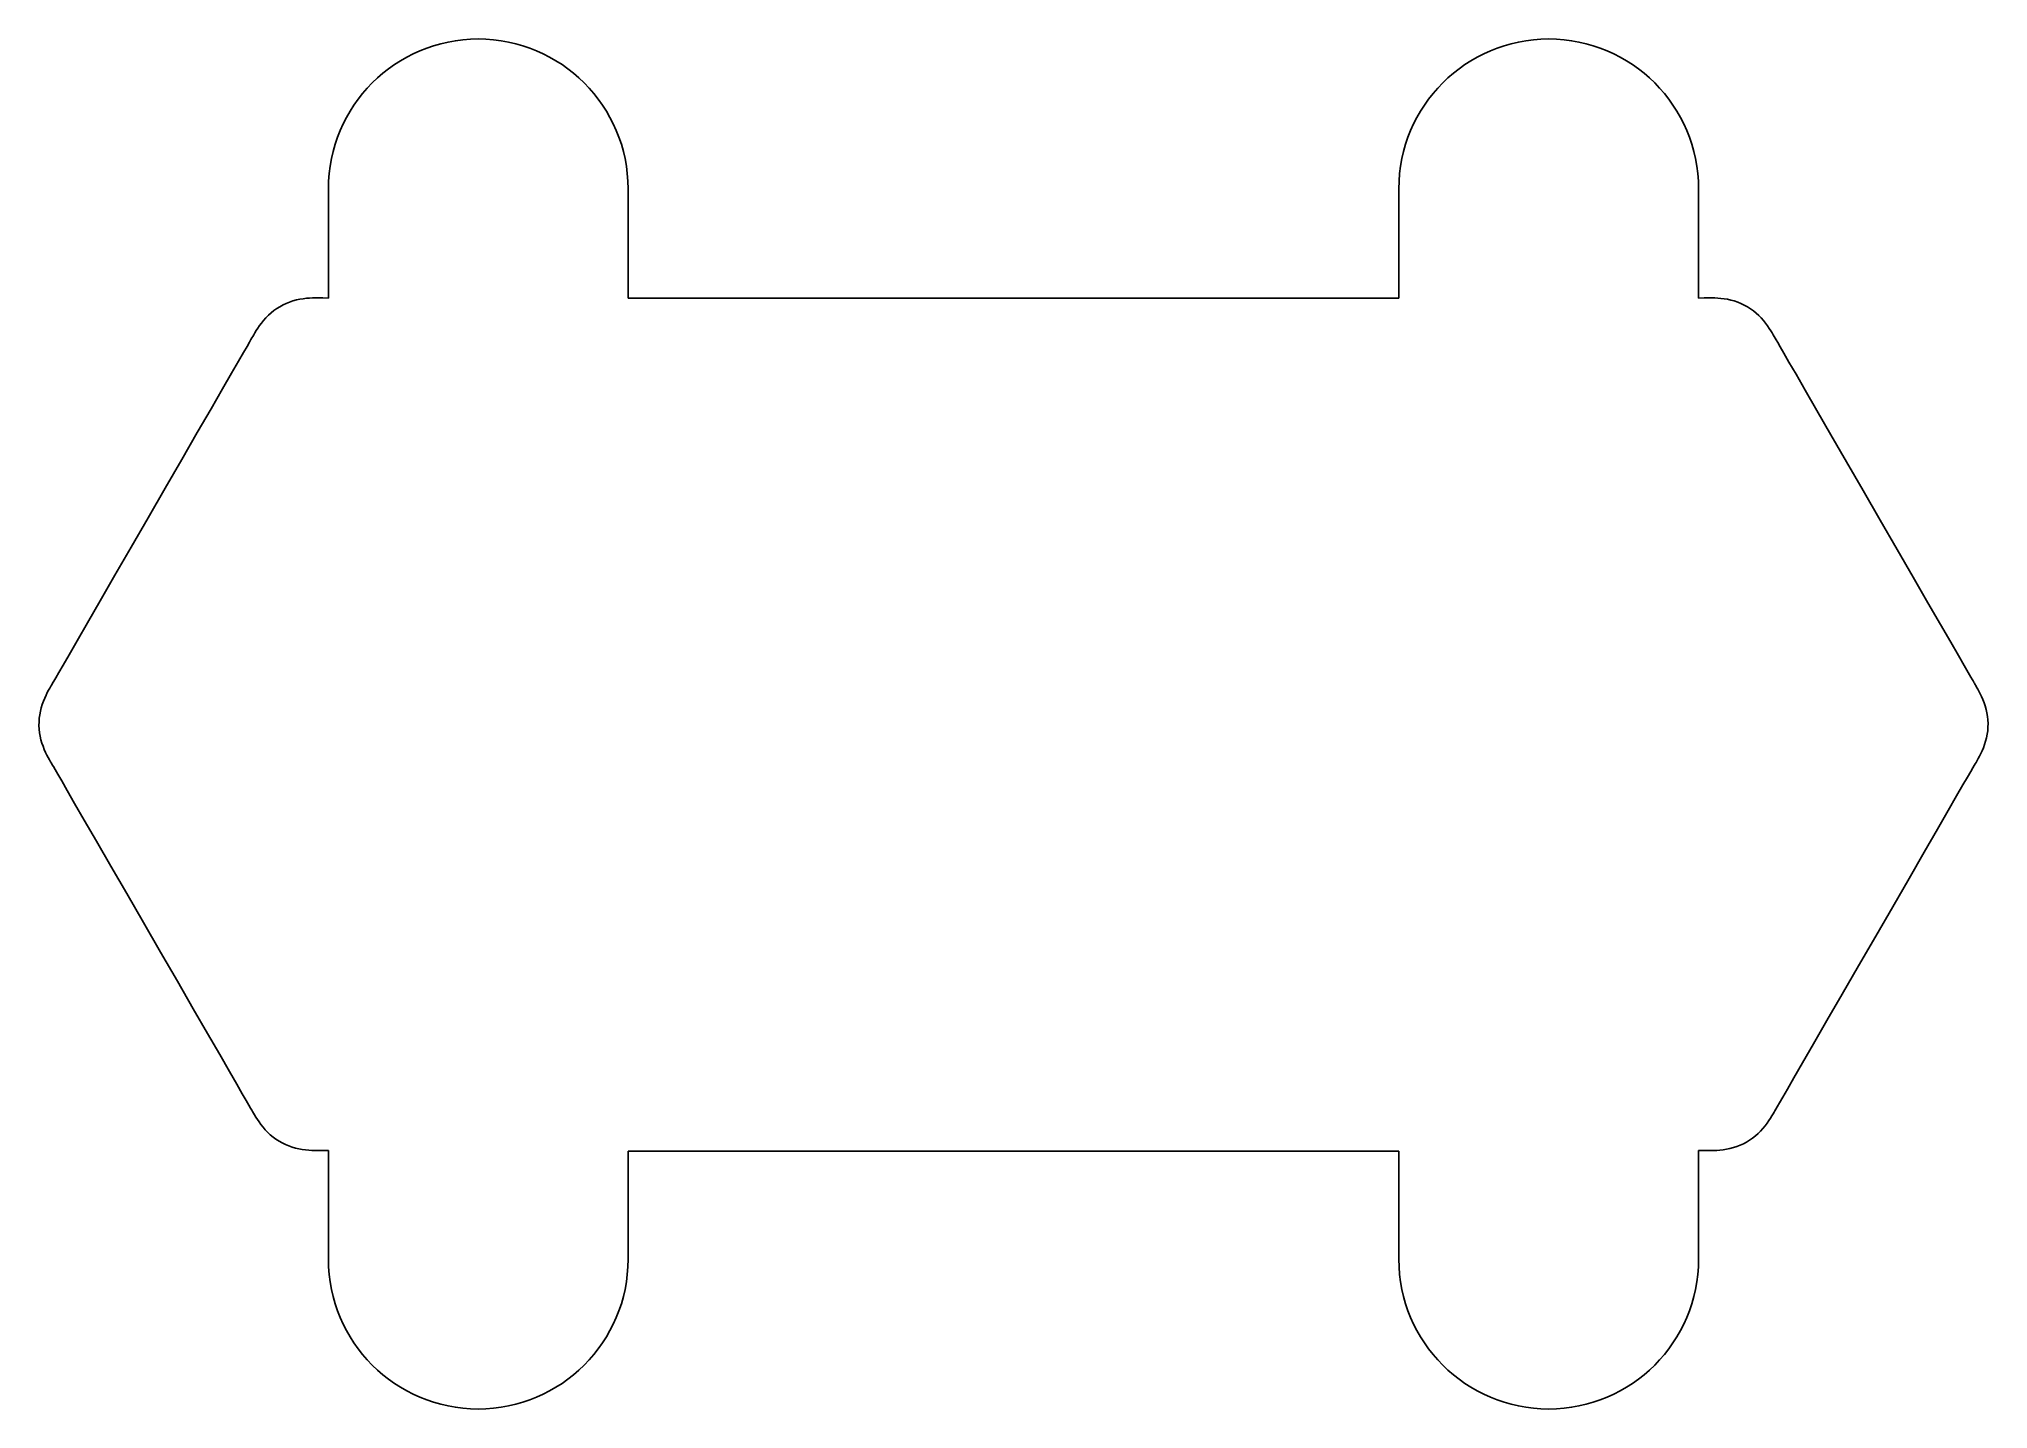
# Model space of a CAD drawing. Extents: x 120.7 to 166.3, y -116 to -84.
import ezdxf

# ---------------------------------------------------------------- set-up
doc = ezdxf.new("R2010")
doc.units = 0
doc.header["$MEASUREMENT"] = 0
doc.layers.add('BLACK', color=7, linetype='CONTINUOUS')

msp = doc.modelspace()

# ---------------------------------------------------------------- linework, layer by layer
at = {"layer": 'BLACK', "linetype": 'CONTINUOUS'}
for p, q in [((127.5, -87.5), (127.5, -90.05)), ((134.5, -87.5), (134.5, -90.05)), ((152.5, -87.5), (152.5, -90.05)), ((159.5, -87.5), (159.5, -90.05)), ((126.674, -90.118), (126.595, -90.1446)), ((126.754, -90.0963), (126.674, -90.118)), ((126.834, -90.0795), (126.754, -90.0963)), ((126.912, -90.0668), (126.834, -90.0795)), ((126.988, -90.0577), (126.912, -90.0668)), ((127.061, -90.0515), (126.988, -90.0577)), ((127.129, -90.0478), (127.061, -90.0515)), ((127.191, -90.0459), (127.129, -90.0478)), ((127.245, -90.0452), (127.191, -90.0459)), ((127.292, -90.0451), (127.245, -90.0452)), ((127.331, -90.0451), (127.292, -90.0451)), ((127.375, -90.0451), (127.331, -90.0451)), ((127.5, -90.05), (127.375, -90.0451)), ((152.5, -90.05), (134.5, -90.05)), ((159.631, -90.045), (159.5, -90.05)), ((159.675, -90.045), (159.631, -90.045)), ((159.714, -90.045), (159.675, -90.045)), ((159.761, -90.0452), (159.714, -90.045)), ((159.817, -90.046), (159.761, -90.0452)), ((159.879, -90.048), (159.817, -90.046)), ((159.947, -90.0519), (159.879, -90.048)), ((160.02, -90.0583), (159.947, -90.0519)), ((160.097, -90.0676), (160.02, -90.0583)), ((160.175, -90.0806), (160.097, -90.0676)), ((160.255, -90.0979), (160.175, -90.0806)), ((160.335, -90.1199), (160.255, -90.0979)), ((160.414, -90.147), (160.335, -90.1199)), ((125.989, -90.5731), (125.939, -90.6349)), ((126.042, -90.5122), (125.989, -90.5731)), ((126.1, -90.4534), (126.042, -90.5122)), ((126.162, -90.3978), (126.1, -90.4534)), ((126.228, -90.3456), (126.162, -90.3978)), ((126.296, -90.2971), (126.228, -90.3456)), ((126.368, -90.2526), (126.296, -90.2971)), ((126.442, -90.2121), (126.368, -90.2526)), ((126.517, -90.1761), (126.442, -90.2121)), ((126.595, -90.1446), (126.517, -90.1761)), ((160.491, -90.1788), (160.414, -90.147)), ((160.567, -90.2152), (160.491, -90.1788)), ((160.641, -90.256), (160.567, -90.2152)), ((160.712, -90.3009), (160.641, -90.256)), ((160.78, -90.3497), (160.712, -90.3009)), ((160.845, -90.4021), (160.78, -90.3497)), ((160.907, -90.458), (160.845, -90.4021)), ((160.964, -90.517), (160.907, -90.458)), ((161.018, -90.5781), (160.964, -90.517)), ((161.067, -90.6398), (161.018, -90.5781)), ((125.693, -91.0226), (125.657, -91.0843)), ((125.716, -90.9815), (125.693, -91.0226)), ((125.736, -90.9476), (125.716, -90.9815)), ((125.758, -90.9091), (125.736, -90.9476)), ((125.785, -90.8633), (125.758, -90.9091)), ((125.817, -90.8116), (125.785, -90.8633)), ((125.853, -90.7555), (125.817, -90.8116)), ((125.894, -90.6961), (125.853, -90.7555)), ((125.939, -90.6349), (125.894, -90.6961)), ((161.112, -90.701), (161.067, -90.6398)), ((161.152, -90.7601), (161.112, -90.701)), ((161.188, -90.816), (161.152, -90.7601)), ((161.219, -90.8672), (161.188, -90.816)), ((161.246, -90.9124), (161.219, -90.8672)), ((161.268, -90.9504), (161.246, -90.9124)), ((161.288, -90.9844), (161.268, -90.9504)), ((161.312, -91.0266), (161.288, -90.9844)), ((161.349, -91.0906), (161.312, -91.0266)), ((125.519, -91.3231), (125.401, -91.527)), ((125.602, -91.18), (125.519, -91.3231)), ((125.657, -91.0843), (125.602, -91.18)), ((161.406, -91.1897), (161.349, -91.0906)), ((161.491, -91.3372), (161.406, -91.1897)), ((161.612, -91.5466), (161.491, -91.3372)), ((125.241, -91.805), (125.03, -92.1706)), ((125.401, -91.527), (125.241, -91.805)), ((161.777, -91.8312), (161.612, -91.5466)), ((161.992, -92.2045), (161.777, -91.8312)), ((125.03, -92.1706), (124.761, -92.6361)), ((162.266, -92.6782), (161.992, -92.2045)), ((124.761, -92.6361), (124.439, -93.1946)), ((162.592, -93.2432), (162.266, -92.6782)), ((124.439, -93.1946), (124.076, -93.822)), ((162.957, -93.8751), (162.592, -93.2432)), ((124.076, -93.822), (123.689, -94.4933)), ((163.346, -94.5488), (162.957, -93.8751)), ((123.689, -94.4933), (123.29, -95.1837)), ((163.745, -95.2398), (163.346, -94.5488)), ((123.29, -95.1837), (122.895, -95.8685)), ((164.139, -95.9229), (163.745, -95.2398)), ((122.895, -95.8685), (122.517, -96.5226)), ((164.515, -96.5736), (164.139, -95.9229)), ((122.517, -96.5226), (122.171, -97.1215)), ((164.857, -97.1668), (164.515, -96.5736)), ((122.171, -97.1215), (121.872, -97.64)), ((165.152, -97.6778), (164.857, -97.1668)), ((121.872, -97.64), (121.63, -98.0585)), ((165.389, -98.0879), (165.152, -97.6778)), ((121.63, -98.0585), (121.444, -98.3822)), ((165.571, -98.4034), (165.389, -98.0879)), ((121.304, -98.6245), (121.203, -98.7988)), ((121.444, -98.3822), (121.304, -98.6245)), ((165.706, -98.6366), (165.571, -98.4034)), ((165.8, -98.8), (165.706, -98.6366)), ((120.967, -99.2104), (120.937, -99.2666)), ((120.994, -99.1608), (120.967, -99.2104)), ((121.018, -99.1185), (120.994, -99.1608)), ((121.039, -99.0836), (121.018, -99.1185)), ((121.06, -99.0474), (121.039, -99.0836)), ((121.089, -98.9969), (121.06, -99.0474)), ((121.134, -98.9184), (121.089, -98.9969)), ((121.203, -98.7988), (121.134, -98.9184)), ((165.861, -98.906), (165.8, -98.8)), ((165.896, -98.967), (165.861, -98.906)), ((165.913, -98.9955), (165.896, -98.967)), ((165.918, -99.0038), (165.913, -98.9955)), ((165.918, -99.0043), (165.918, -99.0038)), ((165.918, -99.0048), (165.918, -99.0043)), ((165.919, -99.0065), (165.918, -99.0048)), ((165.922, -99.0105), (165.919, -99.0065)), ((165.926, -99.0178), (165.922, -99.0105)), ((165.932, -99.0294), (165.926, -99.0178)), ((165.942, -99.0461), (165.932, -99.0294)), ((165.955, -99.069), (165.942, -99.0461)), ((165.973, -99.099), (165.955, -99.069)), ((165.994, -99.137), (165.973, -99.099)), ((166.02, -99.1827), (165.994, -99.137)), ((166.049, -99.2354), (166.02, -99.1827)), ((120.794, -99.6212), (120.774, -99.7016)), ((120.818, -99.543), (120.794, -99.6212)), ((120.845, -99.4677), (120.818, -99.543)), ((120.875, -99.396), (120.845, -99.4677)), ((120.906, -99.3288), (120.875, -99.396)), ((120.937, -99.2666), (120.906, -99.3288)), ((166.079, -99.2945), (166.049, -99.2354)), ((166.11, -99.359), (166.079, -99.2945)), ((166.141, -99.4284), (166.11, -99.359)), ((166.17, -99.5018), (166.141, -99.4284)), ((166.196, -99.5786), (166.17, -99.5018)), ((166.218, -99.6579), (166.196, -99.5786)), ((166.236, -99.7391), (166.218, -99.6579)), ((120.743, -99.9508), (120.742, -100.035)), ((120.742, -100.035), (120.746, -100.119)), ((120.748, -99.8669), (120.743, -99.9508)), ((120.746, -100.119), (120.755, -100.203)), ((120.759, -99.7837), (120.748, -99.8669)), ((120.774, -99.7016), (120.759, -99.7837)), ((166.249, -99.8218), (166.236, -99.7391)), ((166.257, -99.9054), (166.249, -99.8218)), ((166.252, -100.158), (166.259, -100.074)), ((166.26, -99.9895), (166.257, -99.9054)), ((166.259, -100.074), (166.26, -99.9895)), ((120.755, -100.203), (120.769, -100.285)), ((120.769, -100.285), (120.788, -100.366)), ((120.788, -100.366), (120.811, -100.445)), ((120.811, -100.445), (120.838, -100.521)), ((120.838, -100.521), (120.867, -100.594)), ((120.867, -100.594), (120.898, -100.662)), ((166.121, -100.626), (166.151, -100.555)), ((166.151, -100.555), (166.179, -100.48)), ((166.179, -100.48), (166.204, -100.402)), ((166.204, -100.402), (166.225, -100.322)), ((166.225, -100.322), (166.241, -100.241)), ((166.241, -100.241), (166.252, -100.158)), ((120.898, -100.662), (120.929, -100.726)), ((120.929, -100.726), (120.959, -100.784)), ((120.959, -100.784), (120.987, -100.835)), ((120.987, -100.835), (121.012, -100.88)), ((121.012, -100.88), (121.033, -100.916)), ((121.033, -100.916), (121.053, -100.951)), ((121.053, -100.951), (121.08, -100.996)), ((121.08, -100.996), (121.12, -101.066)), ((165.857, -101.109), (165.907, -101.024)), ((165.907, -101.024), (165.938, -100.969)), ((165.938, -100.969), (165.96, -100.931)), ((165.96, -100.931), (165.98, -100.897)), ((165.98, -100.897), (166.003, -100.856)), ((166.003, -100.856), (166.03, -100.808)), ((166.03, -100.808), (166.06, -100.753)), ((166.06, -100.753), (166.09, -100.692)), ((166.09, -100.692), (166.121, -100.626)), ((121.12, -101.066), (121.182, -101.173)), ((121.182, -101.173), (121.273, -101.331)), ((121.273, -101.331), (121.401, -101.554)), ((165.527, -101.681), (165.675, -101.424)), ((165.675, -101.424), (165.783, -101.238)), ((165.783, -101.238), (165.857, -101.109)), ((121.401, -101.554), (121.575, -101.854)), ((121.575, -101.854), (121.801, -102.245)), ((165.331, -102.022), (165.527, -101.681)), ((121.801, -102.245), (122.085, -102.738)), ((165.078, -102.459), (165.331, -102.022)), ((122.085, -102.738), (122.42, -103.318)), ((164.769, -102.995), (165.078, -102.459)), ((122.42, -103.318), (122.79, -103.959)), ((164.416, -103.606), (164.769, -102.995)), ((164.034, -104.268), (164.416, -103.606)), ((122.79, -103.959), (123.182, -104.638)), ((123.182, -104.638), (123.582, -105.33)), ((163.637, -104.956), (164.034, -104.268)), ((163.239, -105.645), (163.637, -104.956)), ((123.582, -105.33), (123.974, -106.009)), ((123.974, -106.009), (124.344, -106.65)), ((162.855, -106.31), (163.239, -105.645)), ((162.499, -106.926), (162.855, -106.31)), ((124.344, -106.65), (124.679, -107.23)), ((162.186, -107.468), (162.499, -106.926)), ((124.679, -107.23), (124.963, -107.723)), ((124.963, -107.723), (125.189, -108.114)), ((161.928, -107.915), (162.186, -107.468)), ((125.189, -108.114), (125.363, -108.414)), ((161.576, -108.526), (161.727, -108.263)), ((161.727, -108.263), (161.928, -107.915)), ((125.363, -108.414), (125.491, -108.637)), ((125.491, -108.637), (125.582, -108.795)), ((161.388, -108.85), (161.465, -108.717)), ((161.465, -108.717), (161.576, -108.526)), ((125.582, -108.795), (125.644, -108.902)), ((125.644, -108.902), (125.685, -108.972)), ((125.685, -108.972), (125.711, -109.017)), ((125.711, -109.017), (125.731, -109.052)), ((125.731, -109.052), (125.752, -109.088)), ((125.752, -109.088), (125.778, -109.132)), ((125.778, -109.132), (125.808, -109.183)), ((125.808, -109.183), (125.843, -109.238)), ((125.843, -109.238), (125.883, -109.296)), ((161.142, -109.264), (161.179, -109.207)), ((161.179, -109.207), (161.211, -109.155)), ((161.211, -109.155), (161.239, -109.108)), ((161.239, -109.108), (161.263, -109.068)), ((161.263, -109.068), (161.282, -109.034)), ((161.282, -109.034), (161.305, -108.995)), ((161.305, -108.995), (161.337, -108.938)), ((161.337, -108.938), (161.388, -108.85)), ((125.883, -109.296), (125.927, -109.357)), ((125.927, -109.357), (125.975, -109.419)), ((125.975, -109.419), (126.028, -109.48)), ((126.028, -109.48), (126.084, -109.54)), ((126.084, -109.54), (126.145, -109.596)), ((126.145, -109.596), (126.21, -109.649)), ((126.21, -109.649), (126.277, -109.699)), ((160.693, -109.72), (160.762, -109.673)), ((160.762, -109.673), (160.828, -109.621)), ((160.828, -109.621), (160.891, -109.566)), ((160.891, -109.566), (160.949, -109.508)), ((160.949, -109.508), (161.004, -109.447)), ((161.004, -109.447), (161.054, -109.385)), ((161.054, -109.385), (161.1, -109.324)), ((161.1, -109.324), (161.142, -109.264)), ((126.277, -109.699), (126.348, -109.745)), ((126.348, -109.745), (126.421, -109.786)), ((126.421, -109.786), (126.497, -109.823)), ((126.497, -109.823), (126.574, -109.856)), ((126.574, -109.856), (126.653, -109.884)), ((126.653, -109.884), (126.732, -109.907)), ((126.732, -109.907), (126.812, -109.925)), ((126.812, -109.925), (126.891, -109.939)), ((126.891, -109.939), (126.968, -109.949)), ((126.968, -109.949), (127.042, -109.956)), ((127.042, -109.956), (127.111, -109.96)), ((127.111, -109.96), (127.175, -109.962)), ((127.175, -109.962), (127.231, -109.963)), ((127.231, -109.963), (127.28, -109.964)), ((127.28, -109.964), (127.32, -109.964)), ((127.32, -109.964), (127.362, -109.964)), ((127.362, -109.964), (127.5, -109.96)), ((127.5, -112.5), (127.5, -109.96)), ((134.5, -112.5), (134.5, -109.975)), ((134.5, -109.975), (152.5, -109.975)), ((152.5, -112.5), (152.5, -109.975)), ((159.5, -112.5), (159.5, -109.96)), ((159.5, -109.96), (159.617, -109.964)), ((159.617, -109.964), (159.664, -109.964)), ((159.664, -109.964), (159.703, -109.964)), ((159.703, -109.964), (159.748, -109.964)), ((159.748, -109.964), (159.801, -109.963)), ((159.801, -109.963), (159.861, -109.961)), ((159.861, -109.961), (159.928, -109.958)), ((159.928, -109.958), (160, -109.952)), ((160, -109.952), (160.076, -109.944)), ((160.076, -109.944), (160.154, -109.932)), ((160.154, -109.932), (160.233, -109.916)), ((160.233, -109.916), (160.313, -109.895)), ((160.313, -109.895), (160.392, -109.869)), ((160.392, -109.869), (160.47, -109.839)), ((160.47, -109.839), (160.547, -109.804)), ((160.547, -109.804), (160.621, -109.764)), ((160.621, -109.764), (160.693, -109.72))]:
    msp.add_line(p, q, dxfattribs=at)
at = {"layer": 'BLACK'}
for centre, start, end in [((131, -87.5), 0, 180), ((156, -87.5), 0, 180), ((131, -112.5), 180, 360), ((156, -112.5), 180, 360)]:
    msp.add_arc(centre, 3.5, start, end, dxfattribs=at)

doc.saveas('drawing.dxf')
